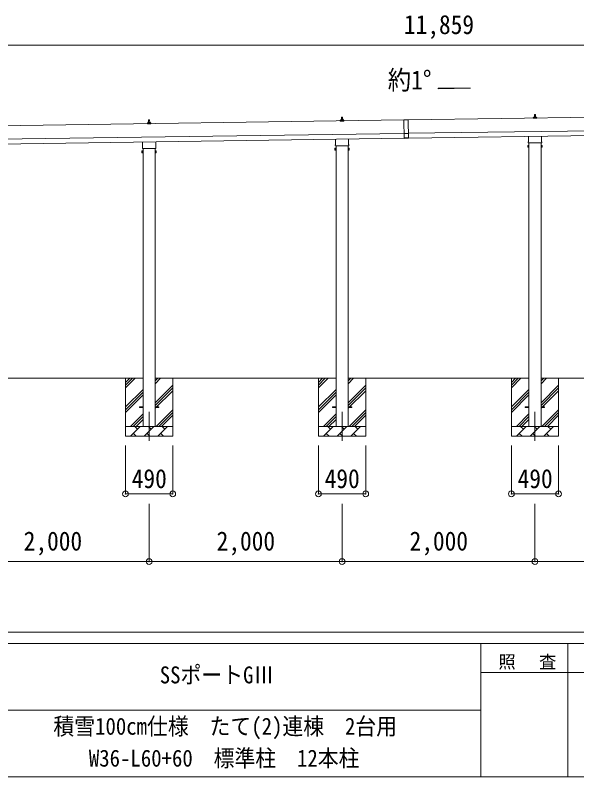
# Model space of a CAD drawing. Units: millimetres at full size, sheet at 1:60. Extents: x -16864 to 16864, y -11640 to 11640.
# Drawn here: x 574 to 6395, y -11640 to -3746 of the extents above; entities that cross this region are included whole.
import ezdxf
from ezdxf.enums import TextEntityAlignment as Align

# ---------------------------------------------------------------- set-up
doc = ezdxf.new("R2010")
doc.units = ezdxf.units.MM
doc.header["$LTSCALE"] = 60
doc.header["$PDMODE"] = 32
doc.header["$PDSIZE"] = 60
doc.linetypes.add('CHAIN1', pattern=[8, 5, -1, 1, -1])
for name, color, linetype, lineweight in [('0-1_Defpoints', 7, 'CHAIN1', 9), ('0-2_TEXT1', 4, 'Continuous', 9), ('0-3_SHAPE', 7, 'Continuous', 9), ('0-7_PARTS2', 7, 'Continuous', 9), ('0-8_TABLE1', 6, 'Continuous', 9), ('F-0', 7, 'Continuous', 9)]:
    doc.layers.add(name, color=color, linetype=linetype, lineweight=lineweight)
doc.styles.add('ＭＳ ゴシック', font='')
doc.styles.get('ＭＳ ゴシック').set_extended_font_data('MS Gothic')

msp = doc.modelspace()

# ---------------------------------------------------------------- linework, layer by layer
at = {"layer": '0-1_Defpoints'}
for p, q in [((1962.19, -7858.64), (1962.19, -8207.64)), ((3962.19, -7858.64), (3962.19, -8207.64)), ((5962.19, -7858.64), (5962.19, -8207.64))]:
    msp.add_line(p, q, dxfattribs=at)
at = {"layer": '0-2_TEXT1'}
for p, q in [((5293.02, -4502.81), (4957.02, -4507.61)), ((3956.49, -4827.24), (3957.22, -4803.72)), ((3958.22, -4802.74), (3966.77, -4802.74)), ((3967.77, -4803.72), (3968.49, -4827.24)), ((10857.87, -4741.58), (4647.25, -4830.3)), ((5944.24, -4814.17), (5944.24, -4806.46)), ((5980.74, -4814.17), (5944.24, -4814.17)), ((5944.62, -4805.67), (5980.36, -4805.67)), ((5945.01, -4805.48), (5951.73, -4803.85)), ((5952.11, -4803.67), (5972.87, -4803.67)), ((5952.49, -4802.88), (5952.49, -4798.67)), ((5953.49, -4798.67), (5971.49, -4798.67)), ((5956.49, -4798.67), (5957.22, -4775.14)), ((5958.22, -4774.17), (5966.77, -4774.17)), ((5967.77, -4775.14), (5968.49, -4798.67)), ((5972.49, -4802.88), (5972.49, -4798.67)), ((5979.98, -4805.48), (5973.26, -4803.85)), ((5980.74, -4814.17), (5980.74, -4806.46)), ((4602.25, -4830.95), (-933.21, -4910.03)), ((1944.24, -4871.31), (1944.24, -4863.6)), ((1980.74, -4871.31), (1944.24, -4871.31)), ((1944.62, -4862.81), (1980.36, -4862.81)), ((1945.01, -4862.63), (1951.73, -4861)), ((1952.11, -4860.81), (1972.87, -4860.81)), ((1952.49, -4860.02), (1952.49, -4855.81)), ((1953.49, -4855.81), (1971.49, -4855.81)), ((1956.49, -4855.81), (1957.22, -4832.29)), ((1958.22, -4831.31), (1966.77, -4831.31)), ((1967.77, -4832.29), (1968.49, -4855.81)), ((1972.49, -4860.02), (1972.49, -4855.81)), ((1979.98, -4862.63), (1973.26, -4861)), ((1980.74, -4871.31), (1980.74, -4863.6)), ((3944.24, -4842.74), (3944.24, -4835.03)), ((3980.74, -4842.74), (3944.24, -4842.74)), ((3944.62, -4834.24), (3980.36, -4834.24)), ((3945.01, -4834.05), (3951.73, -4832.43)), ((3952.11, -4832.24), (3972.87, -4832.24)), ((3952.49, -4831.45), (3952.49, -4827.24)), ((3953.49, -4827.24), (3971.49, -4827.24)), ((3972.49, -4831.45), (3972.49, -4827.24)), ((3979.98, -4834.05), (3973.26, -4832.43)), ((3980.74, -4842.74), (3980.74, -4835.03)), ((4602.24, -4829.95), (4647.23, -4829.3)), ((4602.24, -4829.95), (4604.99, -5022.43)), ((4647.25, -4830.3), (4602.25, -4830.95)), ((4647.23, -4829.3), (4649.98, -5021.79)), ((4649.25, -4970.29), (10859.87, -4881.57)), ((-931.21, -5050.01), (4604.25, -4970.93)), ((4649.26, -4971.29), (4604.27, -4971.93)), ((4649.96, -5020.29), (10860.58, -4931.56)), ((-930.5, -5100.01), (4604.97, -5020.93)), ((3893.89, -5086.73), (3893.89, -5031.09)), ((4030.49, -5029.13), (4030.49, -5086.73)), ((4649.91, -5016.79), (4604.92, -5017.43)), ((4649.98, -5021.79), (4604.99, -5022.43)), ((5893.89, -5058.16), (5893.89, -5002.52)), ((6030.49, -5000.56), (6030.49, -5058.16)), ((1892.19, -5124.07), (1892.19, -5118.57)), ((1893.89, -5115.3), (1893.89, -5059.66)), ((2030.12, -5127.57), (1894.25, -5127.57)), ((1899.69, -5127.57), (1899.69, -8008.64)), ((2024.69, -8008.64), (2024.69, -5127.57)), ((2030.49, -5057.71), (2030.49, -5115.3)), ((2032.19, -5118.57), (2032.19, -5124.07)), ((3888.19, -5125), (3888.94, -5123.68)), ((3888.19, -5125), (3888.19, -5142)), ((3895.19, -5128.59), (3888.94, -5128.59)), ((3892.19, -5095.5), (3892.19, -5090)), ((4030.12, -5099), (3894.25, -5099)), ((3899.69, -5099), (3899.69, -8008.64)), ((4024.69, -8008.64), (4024.69, -5099)), ((4029.19, -5128.59), (4035.43, -5128.59)), ((4032.19, -5090), (4032.19, -5095.5)), ((4036.19, -5125), (4035.43, -5123.68)), ((4036.19, -5125), (4036.19, -5142)), ((5888.19, -5096.43), (5888.94, -5095.11)), ((5888.19, -5096.43), (5888.19, -5113.43)), ((5888.19, -5113.43), (5888.94, -5114.74)), ((5895.19, -5100.02), (5888.94, -5100.02)), ((5895.19, -5109.84), (5888.94, -5109.84)), ((5895.19, -5114.74), (5888.94, -5114.74)), ((5892.19, -5066.93), (5892.19, -5061.43)), ((6030.12, -5070.43), (5894.25, -5070.43)), ((5897.69, -5114.13), (5895.19, -5114.13)), ((5899.69, -5070.43), (5899.69, -8008.64)), ((6024.69, -8008.64), (6024.69, -5070.43)), ((6026.69, -5114.13), (6029.19, -5114.13)), ((6029.19, -5100.02), (6035.43, -5100.02)), ((6029.19, -5109.84), (6035.43, -5109.84)), ((6029.19, -5114.74), (6035.43, -5114.74)), ((6032.19, -5061.43), (6032.19, -5066.93)), ((6036.19, -5096.43), (6035.43, -5095.11)), ((6036.19, -5113.43), (6035.43, -5114.74)), ((6036.19, -5096.43), (6036.19, -5113.43)), ((1888.19, -5153.57), (1888.94, -5152.26)), ((1888.19, -5153.57), (1888.19, -5170.57)), ((1888.19, -5170.57), (1888.94, -5171.89)), ((1895.19, -5157.16), (1888.94, -5157.16)), ((1895.19, -5166.98), (1888.94, -5166.98)), ((1895.19, -5171.89), (1888.94, -5171.89)), ((1897.69, -5171.27), (1895.19, -5171.27)), ((2026.69, -5171.27), (2029.19, -5171.27)), ((2029.19, -5157.16), (2035.43, -5157.16)), ((2029.19, -5166.98), (2035.43, -5166.98)), ((2029.19, -5171.89), (2035.43, -5171.89)), ((2036.19, -5153.57), (2035.43, -5152.26)), ((2036.19, -5170.57), (2035.43, -5171.89)), ((2036.19, -5153.57), (2036.19, -5170.57)), ((3888.19, -5142), (3888.94, -5143.31)), ((3895.19, -5138.41), (3888.94, -5138.41)), ((3895.19, -5143.31), (3888.94, -5143.31)), ((3897.69, -5142.7), (3895.19, -5142.7)), ((4026.69, -5142.7), (4029.19, -5142.7)), ((4029.19, -5138.41), (4035.43, -5138.41)), ((4029.19, -5143.31), (4035.43, -5143.31)), ((4036.19, -5142), (4035.43, -5143.31)), ((1862.19, -7804.14), (1899.69, -7804.14)), ((1862.19, -7813.14), (1862.19, -7804.14)), ((1862.19, -7804.14), (1899.69, -7804.14)), ((1862.19, -7813.14), (1862.19, -7804.14)), ((1862.19, -7813.14), (1899.69, -7813.14)), ((1862.19, -7813.14), (1899.69, -7813.14)), ((2024.69, -7804.14), (2062.19, -7804.14)), ((2024.69, -7804.14), (2062.19, -7804.14)), ((2024.69, -7813.14), (2062.19, -7813.14)), ((2024.69, -7813.14), (2062.19, -7813.14)), ((2062.19, -7813.14), (2062.19, -7804.14)), ((2062.19, -7813.14), (2062.19, -7804.14)), ((3862.19, -7804.14), (3899.69, -7804.14)), ((3862.19, -7813.14), (3862.19, -7804.14)), ((3862.19, -7804.14), (3899.69, -7804.14)), ((3862.19, -7813.14), (3862.19, -7804.14)), ((3862.19, -7813.14), (3899.69, -7813.14)), ((3862.19, -7813.14), (3899.69, -7813.14)), ((4024.69, -7804.14), (4062.19, -7804.14)), ((4024.69, -7804.14), (4062.19, -7804.14)), ((4024.69, -7813.14), (4062.19, -7813.14)), ((4024.69, -7813.14), (4062.19, -7813.14)), ((4062.19, -7813.14), (4062.19, -7804.14)), ((4062.19, -7813.14), (4062.19, -7804.14)), ((5862.19, -7804.14), (5899.69, -7804.14)), ((5862.19, -7813.14), (5862.19, -7804.14)), ((5862.19, -7804.14), (5899.69, -7804.14)), ((5862.19, -7813.14), (5862.19, -7804.14)), ((5862.19, -7813.14), (5899.69, -7813.14)), ((5862.19, -7813.14), (5899.69, -7813.14)), ((6024.69, -7804.14), (6062.19, -7804.14)), ((6024.69, -7804.14), (6062.19, -7804.14)), ((6024.69, -7813.14), (6062.19, -7813.14)), ((6024.69, -7813.14), (6062.19, -7813.14)), ((6062.19, -7813.14), (6062.19, -7804.14)), ((6062.19, -7813.14), (6062.19, -7804.14))]:
    msp.add_line(p, q, dxfattribs=at)
for points in [[(3895.19, -5143.31), (3895.19, -5123.68), (3888.94, -5123.68)], [(3895.19, -5142.7), (3895.19, -5124.3), (3897.69, -5124.3)], [(4029.19, -5142.7), (4029.19, -5124.3), (4026.69, -5124.3)], [(4029.19, -5143.31), (4029.19, -5123.68), (4035.43, -5123.68)], [(5895.19, -5114.74), (5895.19, -5095.11), (5888.94, -5095.11)], [(5895.19, -5114.13), (5895.19, -5095.73), (5897.69, -5095.73)], [(6029.19, -5114.13), (6029.19, -5095.73), (6026.69, -5095.73)], [(6029.19, -5114.74), (6029.19, -5095.11), (6035.43, -5095.11)], [(1895.19, -5171.89), (1895.19, -5152.26), (1888.94, -5152.26)], [(1895.19, -5171.27), (1895.19, -5152.87), (1897.69, -5152.87)], [(2029.19, -5171.27), (2029.19, -5152.87), (2026.69, -5152.87)], [(2029.19, -5171.89), (2029.19, -5152.26), (2035.43, -5152.26)]]:
    msp.add_lwpolyline(points, dxfattribs=at)
for points in [[(3897.69, -5144), (3897.69, -5123), (3899.69, -5123), (3899.69, -5144)], [(4026.69, -5144), (4026.69, -5123), (4024.69, -5123), (4024.69, -5144)], [(5897.69, -5115.43), (5897.69, -5094.43), (5899.69, -5094.43), (5899.69, -5115.43)], [(6026.69, -5115.43), (6026.69, -5094.43), (6024.69, -5094.43), (6024.69, -5115.43)], [(1897.69, -5172.57), (1897.69, -5151.57), (1899.69, -5151.57), (1899.69, -5172.57)], [(2026.69, -5172.57), (2026.69, -5151.57), (2024.69, -5151.57), (2024.69, -5172.57)]]:
    msp.add_lwpolyline(points, close=True, dxfattribs=at)
for centre, radius, start, end in [((3958.22, -4803.74), 1, 90, 178.60509), ((3966.77, -4803.74), 1, 1.39491, 90), ((5945.24, -4806.46), 1, 103.62699, 180), ((5951.49, -4802.88), 1, 283.62699, 0), ((5956.58, -4799.3), 4.13, 90, 171.17633), ((5953.49, -4799.67), 1, 90, 180), ((5958.22, -4775.17), 1, 90, 178.60509), ((5965.83, -4798.67), 4.83, 133.60282, 180), ((5959.16, -4798.67), 4.83, 0, 46.39718), ((5966.77, -4775.17), 1, 1.39491, 90), ((5968.41, -4799.3), 4.13, 8.82367, 90), ((5971.49, -4799.67), 1, 0, 90), ((5973.49, -4802.88), 1, 180, 256.37301), ((5979.74, -4806.46), 1, 0, 76.37301), ((1945.24, -4863.6), 1, 103.62699, 180), ((1951.49, -4860.02), 1, 283.62699, 0), ((1956.58, -4856.45), 4.13, 90, 171.17633), ((1953.49, -4856.81), 1, 90, 180), ((1958.22, -4832.31), 1, 90, 178.60509), ((1965.83, -4855.81), 4.83, 133.60282, 180), ((1959.16, -4855.81), 4.83, 0, 46.39718), ((1966.77, -4832.31), 1, 1.39491, 90), ((1968.41, -4856.45), 4.13, 8.82367, 90), ((1971.49, -4856.81), 1, 0, 90), ((1973.49, -4860.02), 1, 180, 256.37301), ((1979.74, -4863.6), 1, 0, 76.37301), ((3945.24, -4835.03), 1, 103.62699, 180), ((3951.49, -4831.45), 1, 283.62699, 0), ((3956.58, -4827.87), 4.13, 90, 171.17633), ((3953.49, -4828.24), 1, 90, 180), ((3965.83, -4827.24), 4.83, 133.60282, 180), ((3959.16, -4827.24), 4.83, 0, 46.39718), ((3968.41, -4827.87), 4.13, 8.82367, 90), ((3971.49, -4828.24), 1, 0, 90), ((3973.49, -4831.45), 1, 180, 256.37301), ((3979.74, -4835.03), 1, 0, 76.37301), ((1896.19, -5118.57), 4, 125.09963, 180), ((1896.19, -5124.07), 4, 180, 194.47751), ((1896.19, -5124.07), 4, 194.47751, 241.04498), ((2028.19, -5124.07), 4, 298.95502, 345.52249), ((2028.19, -5118.57), 4, 0, 54.90037), ((2028.19, -5124.07), 4, 345.52249, 0), ((3892.53, -5126.14), 4.34, 145.61575, 214.38425), ((3904.43, -5133.5), 16.24, 162.41205, 197.58795), ((3896.19, -5090), 4, 125.09963, 180), ((3896.19, -5095.5), 4, 180, 194.47751), ((3896.19, -5095.5), 4, 194.47751, 241.04498), ((4028.19, -5095.5), 4, 298.95502, 345.52249), ((4028.19, -5090), 4, 0, 54.90037), ((4028.19, -5095.5), 4, 345.52249, 0), ((4019.94, -5133.5), 16.24, 342.41205, 17.58795), ((4031.84, -5126.14), 4.34, 325.61575, 34.38425), ((5892.53, -5097.57), 4.34, 145.61575, 214.38425), ((5892.53, -5112.29), 4.34, 145.61575, 214.38425), ((5904.43, -5104.93), 16.24, 162.41205, 197.58795), ((5896.19, -5061.43), 4, 125.09963, 180), ((5896.19, -5066.93), 4, 180, 194.47751), ((5896.19, -5066.93), 4, 194.47751, 241.04498), ((6028.19, -5066.93), 4, 298.95502, 345.52249), ((6028.19, -5061.43), 4, 0, 54.90037), ((6028.19, -5066.93), 4, 345.52249, 0), ((6019.94, -5104.93), 16.24, 342.41205, 17.58795), ((6031.84, -5097.57), 4.34, 325.61575, 34.38425), ((6031.84, -5112.29), 4.34, 325.61575, 34.38425), ((1892.53, -5154.71), 4.34, 145.61575, 214.38425), ((1892.53, -5169.43), 4.34, 145.61575, 214.38425), ((1904.43, -5162.07), 16.24, 162.41205, 197.58795), ((2019.94, -5162.07), 16.24, 342.41205, 17.58795), ((2031.84, -5154.71), 4.34, 325.61575, 34.38425), ((2031.84, -5169.43), 4.34, 325.61575, 34.38425), ((3892.53, -5140.86), 4.34, 145.61575, 214.38425), ((4031.84, -5140.86), 4.34, 325.61575, 34.38425)]:
    msp.add_arc(centre, radius, start, end, dxfattribs=at)
at = {"layer": '0-3_SHAPE'}
for p, q in [((1899.69, -7508.64), (24.69, -7508.64)), ((1717.19, -7508.64), (1717.19, -8108.64)), ((1717.19, -7552.12), (1760.67, -7508.64)), ((1717.19, -7580.41), (1788.95, -7508.64)), ((1717.19, -7608.69), (1817.24, -7508.64)), ((3899.69, -7508.64), (2024.69, -7508.64)), ((2024.69, -7537.47), (2053.51, -7508.64)), ((2024.69, -7565.75), (2081.79, -7508.64)), ((2207.19, -7508.64), (2207.19, -8108.64)), ((3717.19, -7508.64), (3717.19, -8108.64)), ((3717.19, -7552.12), (3760.67, -7508.64)), ((3717.19, -7580.41), (3788.95, -7508.64)), ((3717.19, -7608.69), (3817.24, -7508.64)), ((5899.69, -7508.64), (4024.69, -7508.64)), ((4024.69, -7537.47), (4053.51, -7508.64)), ((4024.69, -7565.75), (4081.79, -7508.64)), ((4207.19, -7508.64), (4207.19, -8108.64)), ((5717.19, -7508.64), (5717.19, -8108.64)), ((5717.19, -7552.12), (5760.67, -7508.64)), ((5717.19, -7580.41), (5788.95, -7508.64)), ((5717.19, -7608.69), (5817.24, -7508.64)), ((7899.69, -7508.64), (6024.69, -7508.64)), ((6024.69, -7537.47), (6053.51, -7508.64)), ((6024.69, -7565.75), (6081.79, -7508.64)), ((6207.19, -7508.64), (6207.19, -8108.64)), ((1717.19, -7806.68), (1899.69, -7624.18)), ((1717.19, -7834.97), (1899.69, -7652.47)), ((2024.69, -7763.74), (2207.19, -7581.24)), ((2024.69, -7792.02), (2207.19, -7609.52)), ((2024.69, -7820.31), (2207.19, -7637.81)), ((3717.19, -7806.68), (3899.69, -7624.18)), ((3717.19, -7834.97), (3899.69, -7652.47)), ((4024.69, -7763.74), (4207.19, -7581.24)), ((4024.69, -7792.02), (4207.19, -7609.52)), ((4024.69, -7820.31), (4207.19, -7637.81)), ((5717.19, -7806.68), (5899.69, -7624.18)), ((5717.19, -7834.97), (5899.69, -7652.47)), ((6024.69, -7763.74), (6207.19, -7581.24)), ((6024.69, -7792.02), (6207.19, -7609.52)), ((6024.69, -7820.31), (6207.19, -7637.81)), ((1717.19, -7863.25), (1899.69, -7680.75)), ((3717.19, -7863.25), (3899.69, -7680.75)), ((5717.19, -7863.25), (5899.69, -7680.75)), ((1769.78, -8008.64), (1899.69, -7878.74)), ((2034.34, -8008.64), (2207.19, -7835.8)), ((2062.63, -8008.64), (2207.19, -7864.08)), ((2090.91, -8008.64), (2207.19, -7892.37)), ((3769.78, -8008.64), (3899.69, -7878.74)), ((4034.34, -8008.64), (4207.19, -7835.8)), ((4062.63, -8008.64), (4207.19, -7864.08)), ((4090.91, -8008.64), (4207.19, -7892.37)), ((5769.78, -8008.64), (5899.69, -7878.74)), ((6034.34, -8008.64), (6207.19, -7835.8)), ((6062.63, -8008.64), (6207.19, -7864.08)), ((6090.91, -8008.64), (6207.19, -7892.37)), ((1798.07, -8008.64), (1899.69, -7907.02)), ((1826.35, -8008.64), (1899.69, -7935.31)), ((3798.07, -8008.64), (3899.69, -7907.02)), ((3826.35, -8008.64), (3899.69, -7935.31)), ((5798.07, -8008.64), (5899.69, -7907.02)), ((5826.35, -8008.64), (5899.69, -7935.31)), ((1717.19, -8008.64), (2207.19, -8008.64)), ((1770.76, -8108.64), (1870.76, -8008.64)), ((1842.21, -8037.2), (1813.66, -8008.64)), ((1912.19, -8108.64), (2012.19, -8008.64)), ((1983.63, -8037.2), (1955.08, -8008.64)), ((2053.61, -8108.64), (2153.61, -8008.64)), ((2125.05, -8037.2), (2096.5, -8008.64)), ((3717.19, -8008.64), (4207.19, -8008.64)), ((3770.76, -8108.64), (3870.76, -8008.64)), ((3842.21, -8037.2), (3813.66, -8008.64)), ((3912.19, -8108.64), (4012.19, -8008.64)), ((3983.63, -8037.2), (3955.08, -8008.64)), ((4053.61, -8108.64), (4153.61, -8008.64)), ((4125.05, -8037.2), (4096.5, -8008.64)), ((5717.19, -8008.64), (6207.19, -8008.64)), ((5770.76, -8108.64), (5870.76, -8008.64)), ((5842.21, -8037.2), (5813.66, -8008.64)), ((5912.19, -8108.64), (6012.19, -8008.64)), ((5983.63, -8037.2), (5955.08, -8008.64)), ((6053.61, -8108.64), (6153.61, -8008.64)), ((6125.05, -8037.2), (6096.5, -8008.64)), ((2207.19, -8108.64), (1717.19, -8108.64)), ((1799.32, -8080.09), (1827.87, -8108.64)), ((1940.74, -8080.09), (1969.29, -8108.64)), ((2082.16, -8080.09), (2110.71, -8108.64)), ((4207.19, -8108.64), (3717.19, -8108.64)), ((3799.32, -8080.09), (3827.87, -8108.64)), ((3940.74, -8080.09), (3969.29, -8108.64)), ((4082.16, -8080.09), (4110.71, -8108.64)), ((6207.19, -8108.64), (5717.19, -8108.64)), ((5799.32, -8080.09), (5827.87, -8108.64)), ((5940.74, -8080.09), (5969.29, -8108.64)), ((6082.16, -8080.09), (6110.71, -8108.64))]:
    msp.add_line(p, q, dxfattribs=at)
at = {"layer": '0-7_PARTS2', "color": 4}
for p, q in [((4957.02, -4507.61), (4957.02, -4502.81)), ((4957.02, -4502.81), (5293.02, -4502.81))]:
    msp.add_line(p, q, dxfattribs=at)
at = {"layer": '0-8_TABLE1'}
for p, q in [((10893.19, -4056), (-965.81, -4056)), ((1717.19, -8707.64), (1717.19, -8207.64)), ((2207.19, -8707.64), (2207.19, -8207.64)), ((3717.19, -8707.64), (3717.19, -8207.64)), ((4207.19, -8707.64), (4207.19, -8207.64)), ((5717.19, -8707.64), (5717.19, -8207.64)), ((6207.19, -8707.64), (6207.19, -8207.64)), ((1717.19, -8707.64), (2207.19, -8707.64)), ((3717.19, -8707.64), (4207.19, -8707.64)), ((5717.19, -8707.64), (6207.19, -8707.64)), ((1962.19, -9409.64), (1962.19, -8809.64)), ((3962.19, -9409.64), (3962.19, -8809.64)), ((5962.19, -9409.64), (5962.19, -8809.64)), ((1962.19, -9409.64), (-37.81, -9409.64)), ((3962.19, -9409.64), (1962.19, -9409.64)), ((5962.19, -9409.64), (3962.19, -9409.64)), ((7962.19, -9409.64), (5962.19, -9409.64))]:
    msp.add_line(p, q, dxfattribs=at)
for p in [(1717.19, -8707.64), (2207.19, -8707.64), (3717.19, -8707.64), (4207.19, -8707.64), (5717.19, -8707.64), (6207.19, -8707.64), (1962.19, -9409.64), (3962.19, -9409.64), (5962.19, -9409.64)]:
    msp.add_point(p, dxfattribs=at)
at = {"layer": 'F-0', "color": 5, "lineweight": 5}
for p, q in [((-16864.12, -10140), (16015.88, -10140)), ((-16864.12, -10260), (10682.37, -10260)), ((5402.37, -10260), (5402.37, -11640)), ((6302.37, -10260), (6302.37, -11640)), ((5402.37, -10560), (9002.37, -10560)), ((-6897.63, -10950), (5402.37, -10950)), ((-16864.12, -11640), (16015.88, -11640))]:
    msp.add_line(p, q, dxfattribs=at)

# ---------------------------------------------------------------- texts
at = {"layer": '0-7_PARTS2', "style": 'ＭＳ ゴシック', "width": 0.9}
msp.add_text('約1°', height=197.9, dxfattribs=at).set_placement((4435.93, -4575.37), align=Align.BOTTOM_LEFT)
at = {"layer": '0-8_TABLE1', "color": 7, "style": 'ＭＳ ゴシック', "width": 0.9}
for s, p in [('11,859', (4603.69, -4001)), ('490', (1782.19, -8707.64)), ('490', (3782.19, -8707.64)), ('490', (5782.19, -8707.64)), ('2,000', (662.19, -9354.64)), ('2,000', (2662.19, -9354.64)), ('2,000', (4662.19, -9354.64))]:
    msp.add_text(s, height=197.9, dxfattribs=at).set_placement(p, align=Align.BOTTOM_LEFT)
at = {"layer": 'F-0', "style": 'ＭＳ ゴシック', "width": 0.9}
for s, p in [('SSポートGⅢ ', (2072.37, -10725)), ('積雪100cm仕様\u3000たて(2)連棟\u30002台用', (969.87, -11256.91)), ('W36-L60+60\u3000標準柱\u300012本柱', (1337.37, -11587.74))]:
    msp.add_text(s, height=176, dxfattribs=at).set_placement(p, align=Align.BOTTOM_LEFT)
at = {"layer": 'F-0', "insert": (5582.37, -10530), "char_height": 132, "attachment_point": 7, "style": 'ＭＳ ゴシック'}
msp.add_mtext('\\T1.17;照\u3000査', dxfattribs=at)

doc.saveas('drawing.dxf')
